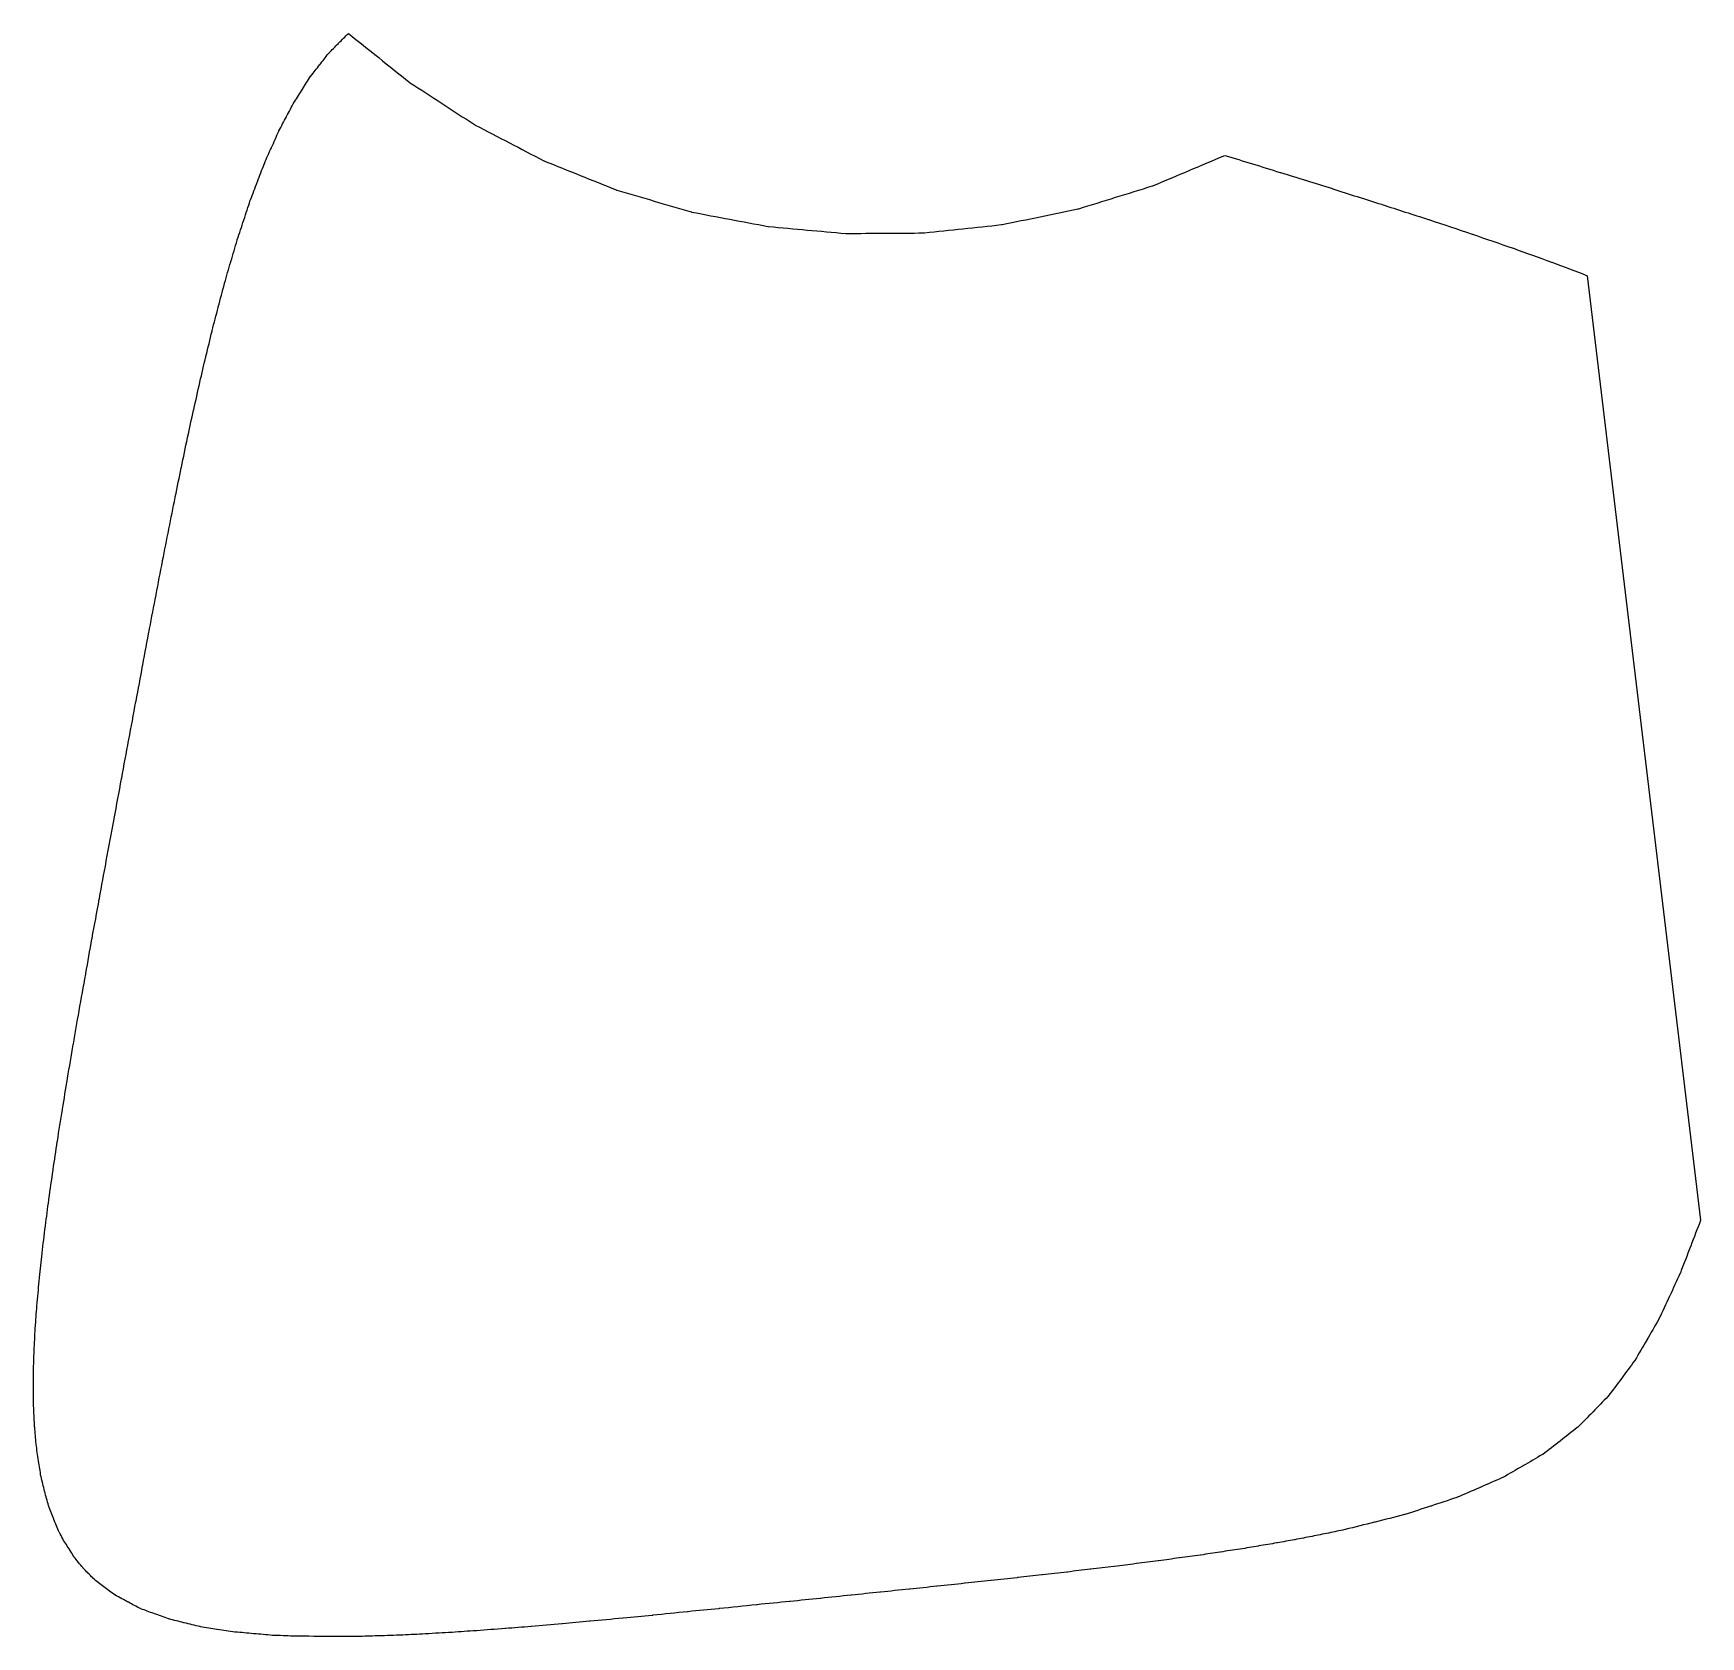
# Model space of a CAD drawing. Extents: x -32 to 115, y -51 to 70.
# Drawn here: x 82.95 to 98.05, y 37.46 to 51.98 of the extents above; entities that cross this region are included whole.
import ezdxf

# ---------------------------------------------------------------- set-up
doc = ezdxf.new("R2010")
doc.units = 0
doc.layers.add('VISIBLE', color=7, linetype='CONTINUOUS')

msp = doc.modelspace()

# ---------------------------------------------------------------- linework, layer by layer
at = {"layer": 'VISIBLE'}
msp.add_line((97.026, 49.786), (98.052, 41.233), dxfattribs=at)
for points, knots in [([(98.052, 41.233), (98.022, 41.155), (97.992, 41.077), (97.962, 40.999), (97.962, 40.997), (97.961, 40.996), (97.96, 40.994), (97.93, 40.915), (97.899, 40.836), (97.869, 40.757), (97.868, 40.756), (97.868, 40.754), (97.867, 40.753), (97.835, 40.685), (97.804, 40.616), (97.772, 40.548), (97.771, 40.547), (97.771, 40.545), (97.77, 40.544), (97.737, 40.474), (97.705, 40.405), (97.672, 40.335), (97.672, 40.334), (97.671, 40.333), (97.67, 40.331), (97.636, 40.271), (97.601, 40.211), (97.566, 40.151), (97.565, 40.15), (97.565, 40.148), (97.564, 40.147), (97.528, 40.086), (97.492, 40.025), (97.457, 39.964), (97.456, 39.963), (97.455, 39.962), (97.454, 39.961), (97.415, 39.908), (97.376, 39.855), (97.337, 39.802), (97.336, 39.801), (97.335, 39.8), (97.335, 39.799), (97.294, 39.746), (97.254, 39.693), (97.214, 39.64), (97.214, 39.639), (97.213, 39.638), (97.212, 39.637), (97.167, 39.591), (97.122, 39.544), (97.078, 39.498), (97.077, 39.497), (97.076, 39.496), (97.075, 39.495), (97.029, 39.449), (96.984, 39.403), (96.938, 39.357), (96.937, 39.356), (96.936, 39.355), (96.935, 39.355), (96.884, 39.315), (96.833, 39.275), (96.782, 39.235), (96.781, 39.234), (96.78, 39.233), (96.779, 39.232), (96.727, 39.193), (96.675, 39.153), (96.623, 39.113), (96.622, 39.113), (96.621, 39.112), (96.619, 39.111), (96.561, 39.077), (96.502, 39.042), (96.443, 39.008), (96.442, 39.007), (96.441, 39.006), (96.439, 39.006), (96.38, 38.972), (96.321, 38.938), (96.262, 38.904), (96.26, 38.903), (96.259, 38.903), (96.258, 38.902), (96.19, 38.872), (96.123, 38.843), (96.055, 38.813), (96.054, 38.812), (96.052, 38.812), (96.051, 38.811), (95.983, 38.782), (95.916, 38.753), (95.848, 38.724), (95.847, 38.723), (95.845, 38.723), (95.844, 38.722), (95.766, 38.696), (95.689, 38.671), (95.611, 38.645), (95.61, 38.645), (95.608, 38.644), (95.607, 38.644), (95.529, 38.618), (95.452, 38.593), (95.374, 38.568), (95.373, 38.567), (95.371, 38.567), (95.37, 38.567), (95.281, 38.544), (95.193, 38.522), (95.104, 38.499), (95.102, 38.499), (95.101, 38.498), (95.099, 38.498), (95.01, 38.476), (94.921, 38.454), (94.833, 38.432), (94.832, 38.431), (94.831, 38.431), (94.83, 38.431), (94.781, 38.421), (94.733, 38.411), (94.684, 38.4), (94.683, 38.4), (94.682, 38.4), (94.681, 38.4), (94.632, 38.39), (94.584, 38.38), (94.535, 38.37), (94.534, 38.37), (94.533, 38.369), (94.532, 38.369), (94.48, 38.36), (94.429, 38.35), (94.377, 38.34), (94.376, 38.34), (94.375, 38.34), (94.374, 38.34), (94.322, 38.33), (94.27, 38.321), (94.219, 38.311), (94.218, 38.311), (94.217, 38.311), (94.215, 38.311), (94.16, 38.301), (94.105, 38.292), (94.05, 38.283), (94.049, 38.283), (94.048, 38.283), (94.047, 38.282), (93.992, 38.273), (93.937, 38.264), (93.882, 38.255), (93.881, 38.255), (93.88, 38.255), (93.879, 38.255), (93.82, 38.246), (93.761, 38.237), (93.703, 38.228), (93.701, 38.228), (93.7, 38.228), (93.699, 38.228), (93.641, 38.219), (93.582, 38.21), (93.524, 38.201), (93.523, 38.201), (93.522, 38.201), (93.521, 38.201), (93.458, 38.192), (93.396, 38.184), (93.334, 38.175), (93.333, 38.175), (93.331, 38.175), (93.33, 38.175), (93.268, 38.166), (93.206, 38.158), (93.145, 38.149), (93.143, 38.149), (93.142, 38.149), (93.141, 38.149), (93.075, 38.14), (93.009, 38.132), (92.943, 38.124), (92.942, 38.123), (92.94, 38.123), (92.939, 38.123), (92.873, 38.115), (92.808, 38.106), (92.742, 38.098), (92.741, 38.098), (92.74, 38.098), (92.738, 38.098), (92.669, 38.089), (92.599, 38.081), (92.529, 38.073), (92.528, 38.072), (92.526, 38.072), (92.525, 38.072), (92.455, 38.064), (92.386, 38.056), (92.317, 38.047), (92.315, 38.047), (92.314, 38.047), (92.313, 38.047), (92.239, 38.039), (92.165, 38.03), (92.091, 38.022), (92.09, 38.022), (92.088, 38.022), (92.087, 38.021), (92.013, 38.013), (91.94, 38.005), (91.867, 37.997), (91.865, 37.996), (91.864, 37.996), (91.862, 37.996), (91.784, 37.988), (91.706, 37.979), (91.628, 37.971), (91.627, 37.971), (91.625, 37.97), (91.624, 37.97), (91.546, 37.962), (91.469, 37.953), (91.392, 37.945), (91.39, 37.945), (91.388, 37.945), (91.387, 37.945), (91.305, 37.936), (91.222, 37.927), (91.14, 37.919), (91.138, 37.918), (91.137, 37.918), (91.135, 37.918), (91.053, 37.91), (90.972, 37.901), (90.89, 37.892), (90.889, 37.892), (90.887, 37.892), (90.885, 37.892), (90.799, 37.883), (90.712, 37.874), (90.625, 37.865), (90.623, 37.865), (90.622, 37.865), (90.62, 37.864), (90.534, 37.856), (90.448, 37.847), (90.362, 37.838), (90.36, 37.838), (90.359, 37.838), (90.357, 37.837), (90.266, 37.828), (90.174, 37.819), (90.083, 37.809), (90.081, 37.809), (90.079, 37.809), (90.078, 37.809), (89.987, 37.8), (89.897, 37.79), (89.806, 37.781), (89.805, 37.781), (89.803, 37.781), (89.801, 37.78), (89.703, 37.771), (89.606, 37.761), (89.508, 37.751), (89.506, 37.75), (89.504, 37.75), (89.502, 37.75), (89.39, 37.739), (89.278, 37.727), (89.165, 37.716), (89.164, 37.716), (89.162, 37.715), (89.16, 37.715), (89.068, 37.706), (88.975, 37.697), (88.883, 37.688), (88.881, 37.687), (88.879, 37.687), (88.877, 37.687), (88.772, 37.677), (88.667, 37.666), (88.562, 37.656), (88.56, 37.655), (88.558, 37.655), (88.557, 37.655), (88.47, 37.647), (88.383, 37.638), (88.295, 37.63), (88.294, 37.63), (88.292, 37.63), (88.29, 37.629), (88.192, 37.62), (88.093, 37.611), (87.995, 37.601), (87.994, 37.601), (87.992, 37.601), (87.99, 37.601), (87.908, 37.594), (87.826, 37.586), (87.744, 37.579), (87.742, 37.579), (87.741, 37.578), (87.739, 37.578), (87.647, 37.57), (87.556, 37.563), (87.464, 37.555), (87.463, 37.555), (87.461, 37.554), (87.459, 37.554), (87.382, 37.548), (87.305, 37.542), (87.228, 37.535), (87.227, 37.535), (87.225, 37.535), (87.224, 37.535), (87.138, 37.529), (87.053, 37.522), (86.968, 37.516), (86.967, 37.516), (86.965, 37.516), (86.964, 37.516), (86.891, 37.511), (86.819, 37.506), (86.747, 37.501), (86.746, 37.501), (86.744, 37.501), (86.743, 37.501), (86.664, 37.496), (86.585, 37.492), (86.506, 37.487), (86.505, 37.487), (86.503, 37.487), (86.502, 37.487), (86.434, 37.483), (86.367, 37.48), (86.299, 37.476), (86.298, 37.476), (86.297, 37.476), (86.295, 37.476), (86.223, 37.474), (86.15, 37.471), (86.077, 37.469), (86.076, 37.469), (86.075, 37.469), (86.073, 37.469), (86.01, 37.467), (85.947, 37.465), (85.883, 37.463), (85.882, 37.462), (85.881, 37.462), (85.88, 37.462), (85.813, 37.462), (85.746, 37.462), (85.68, 37.462), (85.678, 37.462), (85.677, 37.462), (85.675, 37.462), (85.553, 37.464), (85.432, 37.465), (85.31, 37.467), (85.308, 37.467), (85.307, 37.467), (85.306, 37.467), (85.245, 37.469), (85.184, 37.472), (85.123, 37.474), (85.122, 37.474), (85.121, 37.474), (85.12, 37.474), (85.063, 37.479), (85.007, 37.484), (84.95, 37.488), (84.949, 37.488), (84.948, 37.488), (84.947, 37.489), (84.891, 37.494), (84.836, 37.499), (84.781, 37.504), (84.78, 37.504), (84.779, 37.504), (84.778, 37.504), (84.725, 37.512), (84.672, 37.52), (84.619, 37.528), (84.618, 37.528), (84.617, 37.528), (84.616, 37.528), (84.566, 37.536), (84.516, 37.544), (84.466, 37.552), (84.465, 37.552), (84.464, 37.553), (84.463, 37.553), (84.415, 37.564), (84.366, 37.576), (84.318, 37.588), (84.317, 37.588), (84.316, 37.588), (84.315, 37.588), (84.271, 37.6), (84.226, 37.611), (84.181, 37.622), (84.18, 37.622), (84.179, 37.622), (84.178, 37.623), (84.135, 37.639), (84.091, 37.655), (84.047, 37.67), (84.047, 37.671), (84.046, 37.671), (84.045, 37.671), (84.005, 37.686), (83.965, 37.7), (83.926, 37.715), (83.925, 37.715), (83.924, 37.716), (83.923, 37.716), (83.887, 37.735), (83.851, 37.754), (83.815, 37.773), (83.814, 37.773), (83.813, 37.774), (83.813, 37.774), (83.774, 37.795), (83.735, 37.816), (83.696, 37.837), (83.695, 37.837), (83.695, 37.838), (83.695, 37.838), (83.677, 37.85), (83.66, 37.863), (83.642, 37.875), (83.642, 37.876), (83.642, 37.876), (83.641, 37.876), (83.608, 37.901), (83.575, 37.926), (83.542, 37.95), (83.542, 37.951), (83.542, 37.951), (83.541, 37.951), (83.525, 37.965), (83.509, 37.979), (83.493, 37.993), (83.492, 37.994), (83.492, 37.994), (83.492, 37.994), (83.477, 38.009), (83.463, 38.023), (83.448, 38.038), (83.448, 38.038), (83.447, 38.038), (83.447, 38.039), (83.432, 38.054), (83.417, 38.07), (83.402, 38.086), (83.402, 38.086), (83.402, 38.086), (83.402, 38.087), (83.388, 38.102), (83.375, 38.118), (83.362, 38.134), (83.362, 38.134), (83.362, 38.134), (83.361, 38.135), (83.348, 38.152), (83.335, 38.169), (83.321, 38.186), (83.321, 38.187), (83.321, 38.187), (83.321, 38.187), (83.309, 38.206), (83.297, 38.224), (83.286, 38.242), (83.286, 38.243), (83.285, 38.243), (83.285, 38.243), (83.263, 38.278), (83.241, 38.313), (83.219, 38.347), (83.219, 38.348), (83.219, 38.348), (83.219, 38.348), (83.209, 38.368), (83.199, 38.387), (83.189, 38.406), (83.189, 38.406), (83.189, 38.407), (83.188, 38.407), (83.172, 38.446), (83.155, 38.484), (83.139, 38.523), (83.139, 38.523), (83.138, 38.524), (83.138, 38.525), (83.123, 38.565), (83.107, 38.606), (83.092, 38.647), (83.092, 38.647), (83.091, 38.648), (83.091, 38.649), (83.079, 38.691), (83.067, 38.734), (83.056, 38.776), (83.055, 38.777), (83.055, 38.778), (83.055, 38.778), (83.044, 38.823), (83.034, 38.867), (83.023, 38.911), (83.023, 38.912), (83.023, 38.913), (83.022, 38.914), (83.015, 38.96), (83.007, 39.006), (82.999, 39.052), (82.999, 39.053), (82.999, 39.054), (82.999, 39.055), (82.992, 39.105), (82.985, 39.155), (82.979, 39.205), (82.978, 39.206), (82.978, 39.207), (82.978, 39.208), (82.974, 39.258), (82.97, 39.309), (82.966, 39.359), (82.965, 39.36), (82.965, 39.361), (82.965, 39.362), (82.962, 39.417), (82.959, 39.473), (82.956, 39.528), (82.956, 39.53), (82.956, 39.531), (82.956, 39.532), (82.955, 39.587), (82.954, 39.643), (82.953, 39.699), (82.953, 39.7), (82.953, 39.701), (82.953, 39.702), (82.954, 39.763), (82.954, 39.825), (82.954, 39.886), (82.954, 39.887), (82.955, 39.889), (82.955, 39.89), (82.957, 39.951), (82.959, 40.012), (82.961, 40.073), (82.961, 40.074), (82.961, 40.075), (82.961, 40.077), (82.965, 40.144), (82.968, 40.212), (82.972, 40.279), (82.972, 40.281), (82.972, 40.282), (82.973, 40.284), (82.977, 40.35), (82.982, 40.417), (82.987, 40.483), (82.987, 40.485), (82.988, 40.486), (82.988, 40.487), (82.995, 40.562), (83.002, 40.636), (83.008, 40.71), (83.009, 40.711), (83.009, 40.713), (83.009, 40.714), (83.017, 40.786), (83.024, 40.859), (83.032, 40.931), (83.032, 40.933), (83.032, 40.934), (83.032, 40.936), (83.042, 41.016), (83.052, 41.097), (83.062, 41.178), (83.062, 41.179), (83.062, 41.181), (83.063, 41.183), (83.073, 41.261), (83.083, 41.34), (83.093, 41.418), (83.093, 41.42), (83.094, 41.421), (83.094, 41.423), (83.106, 41.511), (83.119, 41.598), (83.132, 41.686), (83.132, 41.687), (83.132, 41.689), (83.132, 41.691), (83.145, 41.776), (83.158, 41.86), (83.17, 41.945), (83.171, 41.947), (83.171, 41.948), (83.171, 41.95), (83.186, 42.045), (83.201, 42.14), (83.216, 42.234), (83.217, 42.236), (83.217, 42.238), (83.217, 42.24), (83.232, 42.331), (83.247, 42.422), (83.262, 42.513), (83.262, 42.515), (83.262, 42.517), (83.263, 42.519), (83.28, 42.621), (83.298, 42.723), (83.315, 42.825), (83.316, 42.827), (83.316, 42.829), (83.316, 42.831), (83.333, 42.929), (83.35, 43.027), (83.367, 43.125), (83.367, 43.127), (83.368, 43.129), (83.368, 43.131), (83.388, 43.24), (83.407, 43.35), (83.427, 43.46), (83.427, 43.462), (83.428, 43.464), (83.428, 43.466), (83.447, 43.571), (83.465, 43.675), (83.484, 43.78), (83.485, 43.782), (83.485, 43.784), (83.485, 43.787), (83.507, 43.904), (83.529, 44.022), (83.55, 44.139), (83.551, 44.142), (83.551, 44.144), (83.551, 44.146), (83.572, 44.258), (83.592, 44.37), (83.613, 44.481), (83.613, 44.484), (83.614, 44.486), (83.614, 44.488), (83.637, 44.614), (83.661, 44.739), (83.684, 44.865), (83.684, 44.868), (83.685, 44.87), (83.685, 44.872), (83.707, 44.991), (83.73, 45.11), (83.752, 45.23), (83.752, 45.232), (83.752, 45.234), (83.753, 45.236), (83.774, 45.35), (83.795, 45.464), (83.816, 45.578), (83.817, 45.58), (83.817, 45.583), (83.818, 45.585), (83.839, 45.699), (83.86, 45.813), (83.881, 45.927), (83.882, 45.929), (83.882, 45.931), (83.883, 45.934), (83.903, 46.041), (83.923, 46.148), (83.943, 46.255), (83.943, 46.257), (83.944, 46.259), (83.944, 46.262), (83.964, 46.369), (83.984, 46.476), (84.005, 46.584), (84.005, 46.586), (84.005, 46.588), (84.006, 46.59), (84.025, 46.691), (84.044, 46.791), (84.064, 46.892), (84.064, 46.894), (84.064, 46.896), (84.065, 46.898), (84.084, 46.999), (84.103, 47.1), (84.123, 47.2), (84.123, 47.202), (84.124, 47.204), (84.124, 47.206), (84.143, 47.3), (84.161, 47.395), (84.18, 47.489), (84.18, 47.491), (84.181, 47.493), (84.181, 47.495), (84.2, 47.589), (84.218, 47.683), (84.237, 47.778), (84.238, 47.78), (84.238, 47.781), (84.238, 47.783), (84.257, 47.871), (84.275, 47.959), (84.293, 48.047), (84.293, 48.049), (84.294, 48.051), (84.294, 48.053), (84.313, 48.141), (84.331, 48.229), (84.349, 48.317), (84.349, 48.319), (84.35, 48.32), (84.35, 48.322), (84.368, 48.404), (84.386, 48.486), (84.404, 48.568), (84.405, 48.569), (84.405, 48.571), (84.406, 48.573), (84.424, 48.655), (84.442, 48.737), (84.46, 48.819), (84.46, 48.82), (84.461, 48.822), (84.461, 48.823), (84.479, 48.899), (84.497, 48.975), (84.515, 49.051), (84.516, 49.053), (84.516, 49.054), (84.516, 49.056), (84.535, 49.132), (84.553, 49.208), (84.571, 49.284), (84.571, 49.285), (84.572, 49.287), (84.572, 49.288), (84.59, 49.358), (84.609, 49.429), (84.627, 49.499), (84.628, 49.5), (84.628, 49.502), (84.628, 49.503), (84.647, 49.573), (84.665, 49.643), (84.684, 49.714), (84.684, 49.715), (84.684, 49.716), (84.685, 49.718), (84.703, 49.782), (84.722, 49.846), (84.741, 49.911), (84.741, 49.912), (84.742, 49.914), (84.742, 49.915), (84.761, 49.979), (84.78, 50.044), (84.799, 50.108), (84.799, 50.11), (84.8, 50.111), (84.8, 50.112), (84.82, 50.171), (84.839, 50.23), (84.859, 50.289), (84.859, 50.29), (84.859, 50.291), (84.86, 50.292), (84.879, 50.351), (84.899, 50.41), (84.918, 50.469), (84.919, 50.471), (84.919, 50.472), (84.92, 50.473), (84.94, 50.526), (84.96, 50.58), (84.981, 50.633), (84.981, 50.634), (84.982, 50.635), (84.982, 50.637), (85.003, 50.69), (85.023, 50.744), (85.044, 50.797), (85.044, 50.798), (85.044, 50.799), (85.045, 50.8), (85.066, 50.849), (85.088, 50.897), (85.109, 50.945), (85.11, 50.946), (85.11, 50.947), (85.111, 50.948), (85.132, 50.996), (85.154, 51.045), (85.175, 51.093), (85.176, 51.094), (85.176, 51.095), (85.177, 51.096), (85.199, 51.139), (85.222, 51.182), (85.245, 51.225), (85.245, 51.226), (85.246, 51.227), (85.246, 51.228), (85.269, 51.271), (85.292, 51.314), (85.315, 51.357), (85.316, 51.358), (85.316, 51.359), (85.317, 51.36), (85.341, 51.398), (85.365, 51.436), (85.39, 51.474), (85.39, 51.475), (85.391, 51.476), (85.391, 51.476), (85.415, 51.515), (85.44, 51.553), (85.464, 51.591), (85.465, 51.592), (85.465, 51.592), (85.466, 51.593), (85.492, 51.627), (85.519, 51.661), (85.545, 51.694), (85.546, 51.695), (85.546, 51.696), (85.547, 51.696), (85.573, 51.73), (85.599, 51.763), (85.625, 51.797), (85.626, 51.797), (85.627, 51.798), (85.627, 51.799), (85.657, 51.829), (85.686, 51.859), (85.716, 51.889), (85.717, 51.89), (85.717, 51.89), (85.718, 51.891), (85.747, 51.921), (85.777, 51.95), (85.806, 51.98)], [0, 0, 0, 0, 0.00025085, 0.00025085, 0.00025085, 0.00025592, 0.00025592, 0.00025592, 0.00050985, 0.00050985, 0.00050985, 0.00051446, 0.00051446, 0.00051446, 0.00074032, 0.00074032, 0.00074032, 0.00074493, 0.00074493, 0.00074493, 0.00097542, 0.00097542, 0.00097542, 0.00097968, 0.00097968, 0.00097968, 0.00118823, 0.00118823, 0.00118823, 0.00119249, 0.00119249, 0.00119249, 0.00140455, 0.00140455, 0.00140455, 0.00140857, 0.00140857, 0.00140857, 0.00160587, 0.00160587, 0.00160587, 0.0016099, 0.0016099, 0.0016099, 0.00180957, 0.00180957, 0.00180957, 0.0018135, 0.0018135, 0.0018135, 0.00200628, 0.00200628, 0.00200628, 0.00201021, 0.00201021, 0.00201021, 0.00220453, 0.00220453, 0.00220453, 0.0022085, 0.0022085, 0.0022085, 0.00240349, 0.00240349, 0.00240349, 0.00240747, 0.00240747, 0.00240747, 0.00260326, 0.00260326, 0.00260326, 0.00260726, 0.00260726, 0.00260726, 0.00281191, 0.00281191, 0.00281191, 0.00281609, 0.00281609, 0.00281609, 0.0030208, 0.0030208, 0.0030208, 0.00302498, 0.00302498, 0.00302498, 0.00324656, 0.00324656, 0.00324656, 0.00325107, 0.00325107, 0.00325107, 0.00347205, 0.00347205, 0.00347205, 0.00347656, 0.00347656, 0.00347656, 0.00372149, 0.00372149, 0.00372149, 0.00372647, 0.00372647, 0.00372647, 0.00397059, 0.00397059, 0.00397059, 0.00397557, 0.00397557, 0.00397557, 0.0042494, 0.0042494, 0.0042494, 0.00425497, 0.00425497, 0.00425497, 0.00452902, 0.00452902, 0.00452902, 0.00453206, 0.00453206, 0.00453206, 0.00468121, 0.00468121, 0.00468121, 0.00468424, 0.00468424, 0.00468424, 0.0048329, 0.0048329, 0.0048329, 0.00483594, 0.00483594, 0.00483594, 0.00499418, 0.00499418, 0.00499418, 0.0049974, 0.0049974, 0.0049974, 0.00515496, 0.00515496, 0.00515496, 0.00515818, 0.00515818, 0.00515818, 0.00532597, 0.00532597, 0.00532597, 0.00532937, 0.00532937, 0.00532937, 0.00549635, 0.00549635, 0.00549635, 0.00549976, 0.00549976, 0.00549976, 0.0056776, 0.0056776, 0.0056776, 0.00568121, 0.00568121, 0.00568121, 0.0058581, 0.0058581, 0.0058581, 0.00586171, 0.00586171, 0.00586171, 0.0060501, 0.0060501, 0.0060501, 0.00605392, 0.00605392, 0.00605392, 0.0062412, 0.0062412, 0.0062412, 0.00624502, 0.00624502, 0.00624502, 0.00644444, 0.00644444, 0.00644444, 0.00644848, 0.00644848, 0.00644848, 0.00664661, 0.00664661, 0.00664661, 0.00665065, 0.00665065, 0.00665065, 0.00686157, 0.00686157, 0.00686157, 0.00686585, 0.00686585, 0.00686585, 0.00707528, 0.00707528, 0.00707528, 0.00707956, 0.00707956, 0.00707956, 0.00730244, 0.00730244, 0.00730244, 0.00730695, 0.00730695, 0.00730695, 0.00752814, 0.00752814, 0.00752814, 0.00753266, 0.00753266, 0.00753266, 0.00776796, 0.00776796, 0.00776796, 0.00777272, 0.00777272, 0.00777272, 0.00800612, 0.00800612, 0.00800612, 0.00801088, 0.00801088, 0.00801088, 0.00825906, 0.00825906, 0.00825906, 0.00826408, 0.00826408, 0.00826408, 0.00851012, 0.00851012, 0.00851012, 0.00851514, 0.00851514, 0.00851514, 0.00877665, 0.00877665, 0.00877665, 0.00878193, 0.00878193, 0.00878193, 0.00904105, 0.00904105, 0.00904105, 0.00904634, 0.00904634, 0.00904634, 0.00932162, 0.00932162, 0.00932162, 0.00932718, 0.00932718, 0.00932718, 0.00959982, 0.00959982, 0.00959982, 0.00960539, 0.00960539, 0.00960539, 0.00989972, 0.00989972, 0.00989972, 0.00990572, 0.00990572, 0.00990572, 0.01024403, 0.01024403, 0.01024403, 0.01024971, 0.01024971, 0.01024971, 0.01052782, 0.01052782, 0.01052782, 0.01053349, 0.01053349, 0.01053349, 0.01085053, 0.01085053, 0.01085053, 0.01085588, 0.01085588, 0.01085588, 0.01111829, 0.01111829, 0.01111829, 0.01112365, 0.01112365, 0.01112365, 0.01141989, 0.01141989, 0.01141989, 0.01142493, 0.01142493, 0.01142493, 0.01167195, 0.01167195, 0.01167195, 0.01167699, 0.01167699, 0.01167699, 0.01195292, 0.01195292, 0.01195292, 0.01195765, 0.01195765, 0.01195765, 0.01218961, 0.01218961, 0.01218961, 0.01219435, 0.01219435, 0.01219435, 0.01245047, 0.01245047, 0.01245047, 0.01245491, 0.01245491, 0.01245491, 0.01267214, 0.01267214, 0.01267214, 0.01267657, 0.01267657, 0.01267657, 0.01291345, 0.01291345, 0.01291345, 0.01291759, 0.01291759, 0.01291759, 0.01312045, 0.01312045, 0.01312045, 0.01312459, 0.01312459, 0.01312459, 0.01334279, 0.01334279, 0.01334279, 0.01334667, 0.01334667, 0.01334667, 0.01353667, 0.01353667, 0.01353667, 0.01354055, 0.01354055, 0.01354055, 0.01374052, 0.01374052, 0.01374052, 0.0137446, 0.0137446, 0.0137446, 0.01411056, 0.01411056, 0.01411056, 0.01411429, 0.01411429, 0.01411429, 0.01429718, 0.01429718, 0.01429718, 0.01430065, 0.01430065, 0.01430065, 0.01447065, 0.01447065, 0.01447065, 0.01447405, 0.01447405, 0.01447405, 0.01464075, 0.01464075, 0.01464075, 0.01464401, 0.01464401, 0.01464401, 0.01480416, 0.01480416, 0.01480416, 0.01480726, 0.01480726, 0.01480726, 0.01495898, 0.01495898, 0.01495898, 0.01496202, 0.01496202, 0.01496202, 0.01511133, 0.01511133, 0.01511133, 0.01511415, 0.01511415, 0.01511415, 0.01525244, 0.01525244, 0.01525244, 0.01525527, 0.01525527, 0.01525527, 0.01539475, 0.01539475, 0.01539475, 0.01539734, 0.01539734, 0.01539734, 0.01552441, 0.01552441, 0.01552441, 0.01552691, 0.01552691, 0.01552691, 0.0156495, 0.0156495, 0.0156495, 0.015652, 0.015652, 0.015652, 0.01578477, 0.01578477, 0.01578477, 0.01578609, 0.01578609, 0.01578609, 0.0158506, 0.0158506, 0.0158506, 0.01585192, 0.01585192, 0.01585192, 0.0159755, 0.0159755, 0.0159755, 0.01597681, 0.01597681, 0.01597681, 0.01604112, 0.01604112, 0.01604112, 0.01604239, 0.01604239, 0.01604239, 0.01610424, 0.01610424, 0.01610424, 0.0161055, 0.0161055, 0.0161055, 0.01617034, 0.01617034, 0.01617034, 0.01617158, 0.01617158, 0.01617158, 0.01623277, 0.01623277, 0.01623277, 0.01623402, 0.01623402, 0.01623402, 0.01629945, 0.01629945, 0.01629945, 0.01630078, 0.01630078, 0.01630078, 0.01636566, 0.01636566, 0.01636566, 0.01636699, 0.01636699, 0.01636699, 0.01649009, 0.01649009, 0.01649009, 0.01649141, 0.01649141, 0.01649141, 0.01655614, 0.01655614, 0.01655614, 0.01655746, 0.01655746, 0.01655746, 0.01668301, 0.01668301, 0.01668301, 0.01668555, 0.01668555, 0.01668555, 0.01681565, 0.01681565, 0.01681565, 0.01681831, 0.01681831, 0.01681831, 0.01694992, 0.01694992, 0.01694992, 0.0169526, 0.0169526, 0.0169526, 0.01708944, 0.01708944, 0.01708944, 0.01709223, 0.01709223, 0.01709223, 0.01723246, 0.01723246, 0.01723246, 0.01723532, 0.01723532, 0.01723532, 0.01738603, 0.01738603, 0.01738603, 0.0173891, 0.0173891, 0.0173891, 0.01754084, 0.01754084, 0.01754084, 0.01754394, 0.01754394, 0.01754394, 0.01771057, 0.01771057, 0.01771057, 0.01771397, 0.01771397, 0.01771397, 0.01788079, 0.01788079, 0.01788079, 0.0178842, 0.0178842, 0.0178842, 0.01806838, 0.01806838, 0.01806838, 0.01807212, 0.01807212, 0.01807212, 0.01825525, 0.01825525, 0.01825525, 0.01825899, 0.01825899, 0.01825899, 0.01846207, 0.01846207, 0.01846207, 0.01846616, 0.01846616, 0.01846616, 0.01866661, 0.01866661, 0.01866661, 0.0186707, 0.0186707, 0.0186707, 0.01889373, 0.01889373, 0.01889373, 0.0188982, 0.0188982, 0.0188982, 0.01911681, 0.01911681, 0.01911681, 0.01912127, 0.01912127, 0.01912127, 0.01936508, 0.01936508, 0.01936508, 0.01936993, 0.01936993, 0.01936993, 0.01960742, 0.01960742, 0.01960742, 0.01961227, 0.01961227, 0.01961227, 0.01987766, 0.01987766, 0.01987766, 0.0198829, 0.0198829, 0.0198829, 0.0201399, 0.0201399, 0.0201399, 0.02014515, 0.02014515, 0.02014515, 0.02043285, 0.02043285, 0.02043285, 0.0204385, 0.0204385, 0.0204385, 0.02071561, 0.02071561, 0.02071561, 0.02072127, 0.02072127, 0.02072127, 0.02103196, 0.02103196, 0.02103196, 0.02103803, 0.02103803, 0.02103803, 0.02133582, 0.02133582, 0.02133582, 0.0213419, 0.0213419, 0.0213419, 0.02167623, 0.02167623, 0.02167623, 0.02168274, 0.02168274, 0.02168274, 0.02200175, 0.02200175, 0.02200175, 0.02200826, 0.02200826, 0.02200826, 0.02236684, 0.02236684, 0.02236684, 0.0223738, 0.0223738, 0.0223738, 0.02271456, 0.02271456, 0.02271456, 0.02272151, 0.02272151, 0.02272151, 0.02310498, 0.02310498, 0.02310498, 0.02311238, 0.02311238, 0.02311238, 0.02347557, 0.02347557, 0.02347557, 0.02348266, 0.02348266, 0.02348266, 0.02382999, 0.02382999, 0.02382999, 0.02383708, 0.02383708, 0.02383708, 0.02418509, 0.02418509, 0.02418509, 0.02419177, 0.02419177, 0.02419177, 0.02451884, 0.02451884, 0.02451884, 0.02452552, 0.02452552, 0.02452552, 0.02485321, 0.02485321, 0.02485321, 0.02485948, 0.02485948, 0.02485948, 0.02516684, 0.02516684, 0.02516684, 0.02517312, 0.02517312, 0.02517312, 0.02548104, 0.02548104, 0.02548104, 0.02548692, 0.02548692, 0.02548692, 0.02577512, 0.02577512, 0.02577512, 0.02578101, 0.02578101, 0.02578101, 0.02606971, 0.02606971, 0.02606971, 0.02607521, 0.02607521, 0.02607521, 0.02634482, 0.02634482, 0.02634482, 0.02635032, 0.02635032, 0.02635032, 0.02662038, 0.02662038, 0.02662038, 0.02662552, 0.02662552, 0.02662552, 0.02687712, 0.02687712, 0.02687712, 0.02688225, 0.02688225, 0.02688225, 0.02713425, 0.02713425, 0.02713425, 0.02713903, 0.02713903, 0.02713903, 0.02737323, 0.02737323, 0.02737323, 0.02737801, 0.02737801, 0.02737801, 0.02761257, 0.02761257, 0.02761257, 0.027617, 0.027617, 0.027617, 0.02783448, 0.02783448, 0.02783448, 0.02783892, 0.02783892, 0.02783892, 0.02805668, 0.02805668, 0.02805668, 0.02806079, 0.02806079, 0.02806079, 0.02826224, 0.02826224, 0.02826224, 0.02826636, 0.02826636, 0.02826636, 0.02846805, 0.02846805, 0.02846805, 0.02847185, 0.02847185, 0.02847185, 0.02865808, 0.02865808, 0.02865808, 0.02866188, 0.02866188, 0.02866188, 0.02884828, 0.02884828, 0.02884828, 0.02885179, 0.02885179, 0.02885179, 0.02902367, 0.02902367, 0.02902367, 0.02902718, 0.02902718, 0.02902718, 0.02919919, 0.02919919, 0.02919919, 0.02920243, 0.02920243, 0.02920243, 0.02936089, 0.02936089, 0.02936089, 0.02936413, 0.02936413, 0.02936413, 0.02952283, 0.02952283, 0.02952283, 0.02952582, 0.02952582, 0.02952582, 0.02967217, 0.02967217, 0.02967217, 0.02967515, 0.02967515, 0.02967515, 0.02982181, 0.02982181, 0.02982181, 0.02982458, 0.02982458, 0.02982458, 0.0299604, 0.0299604, 0.0299604, 0.02996317, 0.02996317, 0.02996317, 0.03009928, 0.03009928, 0.03009928, 0.0301019, 0.0301019, 0.0301019, 0.03023026, 0.03023026, 0.03023026, 0.03023286, 0.03023286, 0.03023286, 0.03036052, 0.03036052, 0.03036052, 0.03036311, 0.03036311, 0.03036311, 0.03048975, 0.03048975, 0.03048975, 0.03049229, 0.03049229, 0.03049229, 0.03061793, 0.03061793, 0.03061793, 0.03061793]), ([(85.806, 51.98), (85.989, 51.834), (86.172, 51.687), (86.355, 51.54), (86.357, 51.539), (86.359, 51.537), (86.361, 51.536), (86.557, 51.409), (86.752, 51.281), (86.948, 51.154), (86.95, 51.152), (86.952, 51.151), (86.954, 51.15), (87.161, 51.042), (87.368, 50.935), (87.575, 50.827), (87.577, 50.826), (87.579, 50.825), (87.582, 50.824), (87.798, 50.737), (88.015, 50.65), (88.231, 50.563), (88.233, 50.562), (88.236, 50.561), (88.238, 50.56), (88.462, 50.495), (88.686, 50.429), (88.91, 50.364), (88.912, 50.363), (88.915, 50.362), (88.917, 50.362), (89.146, 50.318), (89.376, 50.275), (89.605, 50.232), (89.607, 50.231), (89.61, 50.231), (89.612, 50.231), (89.845, 50.21), (90.077, 50.189), (90.31, 50.168), (90.312, 50.168), (90.314, 50.168), (90.317, 50.168), (90.55, 50.17), (90.783, 50.171), (91.017, 50.173), (91.019, 50.173), (91.022, 50.173), (91.024, 50.174), (91.256, 50.198), (91.488, 50.223), (91.72, 50.248), (91.723, 50.248), (91.725, 50.248), (91.727, 50.249), (91.956, 50.296), (92.185, 50.343), (92.413, 50.39), (92.416, 50.391), (92.418, 50.391), (92.42, 50.392), (92.643, 50.461), (92.866, 50.53), (93.089, 50.599), (93.091, 50.6), (93.093, 50.601), (93.096, 50.602), (93.312, 50.693), (93.528, 50.784), (93.744, 50.875)], [0, 0, 0, 0, 0.000703855, 0.000703855, 0.000703855, 0.000710929, 0.000710929, 0.000710929, 0.001411256, 0.001411256, 0.001411256, 0.001418329, 0.001418329, 0.001418329, 0.002118651, 0.002118651, 0.002118651, 0.002125725, 0.002125725, 0.002125725, 0.002826048, 0.002826048, 0.002826048, 0.002833122, 0.002833122, 0.002833122, 0.003533443, 0.003533443, 0.003533443, 0.003540517, 0.003540517, 0.003540517, 0.00424084, 0.00424084, 0.00424084, 0.004247914, 0.004247914, 0.004247914, 0.00494824, 0.00494824, 0.00494824, 0.004955314, 0.004955314, 0.004955314, 0.005655637, 0.005655637, 0.005655637, 0.005662711, 0.005662711, 0.005662711, 0.006363038, 0.006363038, 0.006363038, 0.006370112, 0.006370112, 0.006370112, 0.007070432, 0.007070432, 0.007070432, 0.007077506, 0.007077506, 0.007077506, 0.00777783, 0.00777783, 0.00777783, 0.007784904, 0.007784904, 0.007784904, 0.008488765, 0.008488765, 0.008488765, 0.008488765]), ([(93.744, 50.875), (93.91, 50.824), (94.077, 50.773), (94.243, 50.721), (94.244, 50.721), (94.246, 50.72), (94.248, 50.72), (94.404, 50.671), (94.56, 50.622), (94.717, 50.574), (94.718, 50.573), (94.72, 50.573), (94.721, 50.572), (94.869, 50.525), (95.016, 50.478), (95.164, 50.432), (95.165, 50.431), (95.167, 50.431), (95.168, 50.43), (95.307, 50.385), (95.446, 50.34), (95.586, 50.295), (95.587, 50.295), (95.588, 50.294), (95.59, 50.294), (95.72, 50.25), (95.851, 50.207), (95.982, 50.163), (95.983, 50.163), (95.984, 50.162), (95.985, 50.162), (96.108, 50.119), (96.231, 50.077), (96.353, 50.035), (96.354, 50.034), (96.356, 50.034), (96.357, 50.034), (96.471, 49.992), (96.586, 49.951), (96.701, 49.909), (96.702, 49.909), (96.703, 49.909), (96.704, 49.908), (96.811, 49.868), (96.919, 49.827), (97.026, 49.786)], [0, 0, 0, 0, 0.000521644, 0.000521644, 0.000521644, 0.000526607, 0.000526607, 0.000526607, 0.001018053, 0.001018053, 0.001018053, 0.001022745, 0.001022745, 0.001022745, 0.001487392, 0.001487392, 0.001487392, 0.001491822, 0.001491822, 0.001491822, 0.001930472, 0.001930472, 0.001930472, 0.001934647, 0.001934647, 0.001934647, 0.0023481, 0.0023481, 0.0023481, 0.002352028, 0.002352028, 0.002352028, 0.002741104, 0.002741104, 0.002741104, 0.002744795, 0.002744795, 0.002744795, 0.003110349, 0.003110349, 0.003110349, 0.003113812, 0.003113812, 0.003113812, 0.003458341, 0.003458341, 0.003458341, 0.003458341])]:
    msp.add_open_spline(points, degree=3, knots=knots, dxfattribs=at)

doc.saveas('drawing.dxf')
